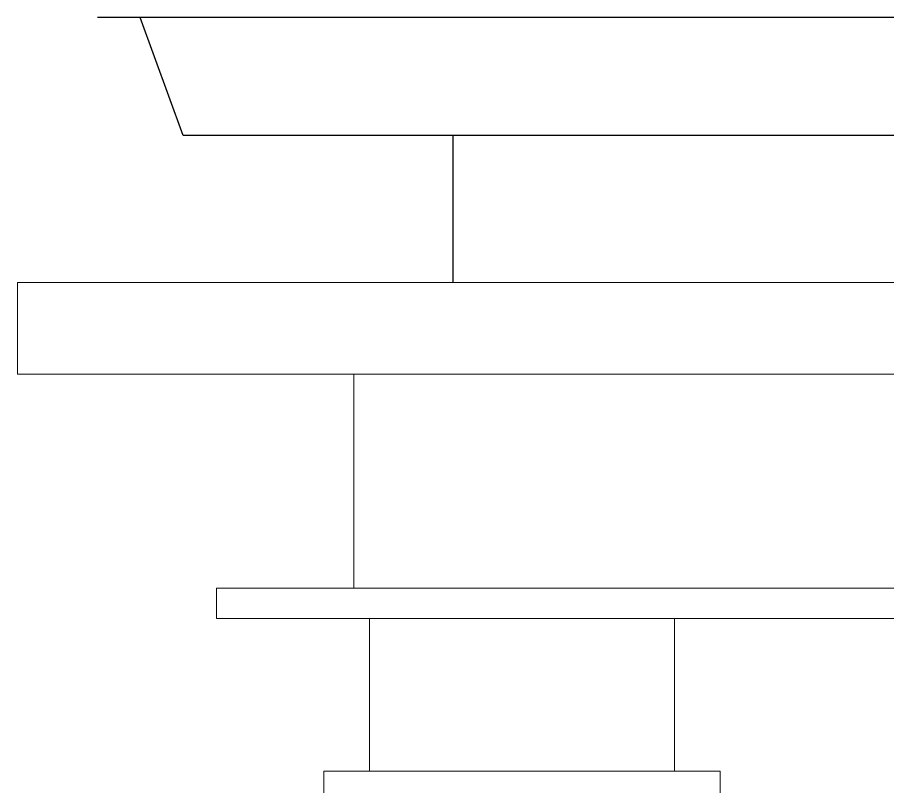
# Model space of a CAD drawing. Header units: inches. Extents: x 249 to 1192, y -18 to 440.
# Drawn here: x 608.71 to 611.56, y 242.949 to 245.467 of the extents above; entities that cross this region are included whole.
import ezdxf

# ---------------------------------------------------------------- set-up
doc = ezdxf.new("R2010")
doc.units = ezdxf.units.IN
doc.header["$MEASUREMENT"] = 0
doc.layers.add('ATAP', color=123, linetype='Continuous')
doc.layers.add('KOLOM', color=5, linetype='Continuous')
doc.layers.add('BALOK', color=3, linetype='Continuous', lineweight=20)
doc.layers.add('KUSEN', color=16, linetype='Continuous', lineweight=15)

# ---------------------------------------------------------------- blocks, each defined once
blk = doc.blocks.new('TAMPAK SAMPING KANAN')
at = {"layer": 'ATAP'}
for points in [[(617.972, 245.4671), (608.9725, 245.4671)], [(609.2529, 245.0808), (609.1123, 245.4671)], [(618.2523, 245.0808), (609.2529, 245.0808)]]:
    blk.add_lwpolyline(points, dxfattribs=at)
at = {"layer": 'BALOK'}
for points in [[(608.7099, 244.2992), (616.5377, 244.2992), (616.5377, 244.5992), (608.7099, 244.5992)], [(616.7877, 244.2992), (609.8122, 244.2992), (609.8122, 243.5992), (616.7877, 243.5992)], [(609.3625, 243.4992), (616.5377, 243.4992), (616.5377, 243.5992), (609.3625, 243.5992)]]:
    blk.add_lwpolyline(points, close=True, dxfattribs=at)
blk.add_lwpolyline([(611.0122, 243.4992), (618.2872, 243.4992)], dxfattribs=at)
at = {"layer": 'KOLOM'}
blk.add_lwpolyline([(610.1375, 244.5992), (610.1375, 245.0808)], dxfattribs=at)
at = {"layer": 'KUSEN'}
for points in [[(609.8627, 242.9992), (610.8627, 242.9992), (610.8627, 243.4992), (609.8627, 243.4992)], [(609.7132, 242.8992), (611.0122, 242.8992), (611.0122, 242.9992), (609.7132, 242.9992)]]:
    blk.add_lwpolyline(points, close=True, dxfattribs=at)

msp = doc.modelspace()

# ---------------------------------------------------------------- block references
at = {"layer": 'KOLOM'}
msp.add_blockref('TAMPAK SAMPING KANAN', (0, 0), dxfattribs=at)

doc.saveas('drawing.dxf')
